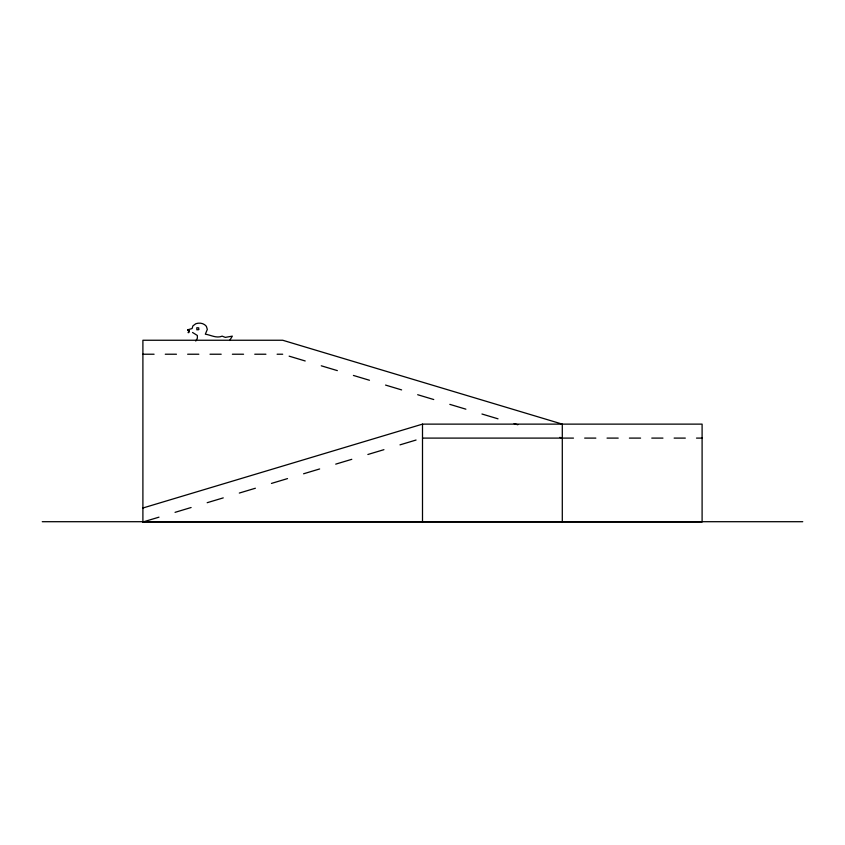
<?xml version="1.0" encoding="UTF-8"?>
<svg xmlns="http://www.w3.org/2000/svg" width="845" height="845" viewBox="0 0 845 845"><rect width="100%" height="100%" fill="white"/><g stroke="black" fill="none" stroke-linecap="round" stroke-linejoin="round"><path stroke-width="1.27" d="M189.058 332.539L188.065 332.655L188.953 331.029L187.622 329.793L188.953 331.029L187.622 329.793M195.755 341.042L197.36 338.264L197.36 335.476L192.533 332.476M229.671 340.45L232.354 336.13L225.309 337.387L222.172 336.152C216.352 338.591 210.838 334.969 205.335 334.187L207.321 329.423L206.36 326.307C203.846 323.117 199.473 322.473 195.797 323.741L192.892 325.906L192.111 328.536L187.917 329.73M142.9 508.003L422.5 424.127L702.1 424.127L702.1 521.988L142.9 521.988L142.9 340.25L282.705 340.25L562.295 424.127L562.295 521.988M142.9 521.988L158.976 517.161M175.042 512.345L191.107 507.518M207.173 502.701L223.249 497.885M239.315 493.057L255.38 488.241M271.446 483.424L287.522 478.597M303.587 473.781L319.653 468.954M335.718 464.137L351.795 459.321M367.86 454.494L383.926 449.677M399.991 444.861L416.067 440.034M142.9 354.224L154.086 354.224M165.271 354.224L176.457 354.224M187.643 354.224L198.828 354.224M210.004 354.224L221.189 354.224M232.375 354.224L243.561 354.224M254.746 354.224L265.921 354.224M277.107 354.224L282.705 354.224M422.5 438.101L573.48 438.101M584.666 438.101L595.852 438.101M607.037 438.101L618.213 438.101M629.398 438.101L640.584 438.101M651.77 438.101L662.955 438.101M674.141 438.101L685.316 438.101M696.502 438.101L702.1 438.101M42.25 521.703L802.75 521.703M289.138 356.157L305.203 360.973M321.269 365.8L337.345 370.617M353.411 375.444L369.476 380.261M385.552 385.077L401.618 389.904M417.683 394.721L433.749 399.537M449.825 404.364L465.891 409.181M481.956 414.008L498.022 418.824M514.098 423.641L517.805 424.76M559.823 437.361L562.295 438.101M189.09 331.018L187.843 329.825L189.164 331.124M422.5 424.127L422.5 521.988M198.691 329.613L196.853 329.814L196.8 327.733L198.765 327.86L198.712 329.55"/></g></svg>
